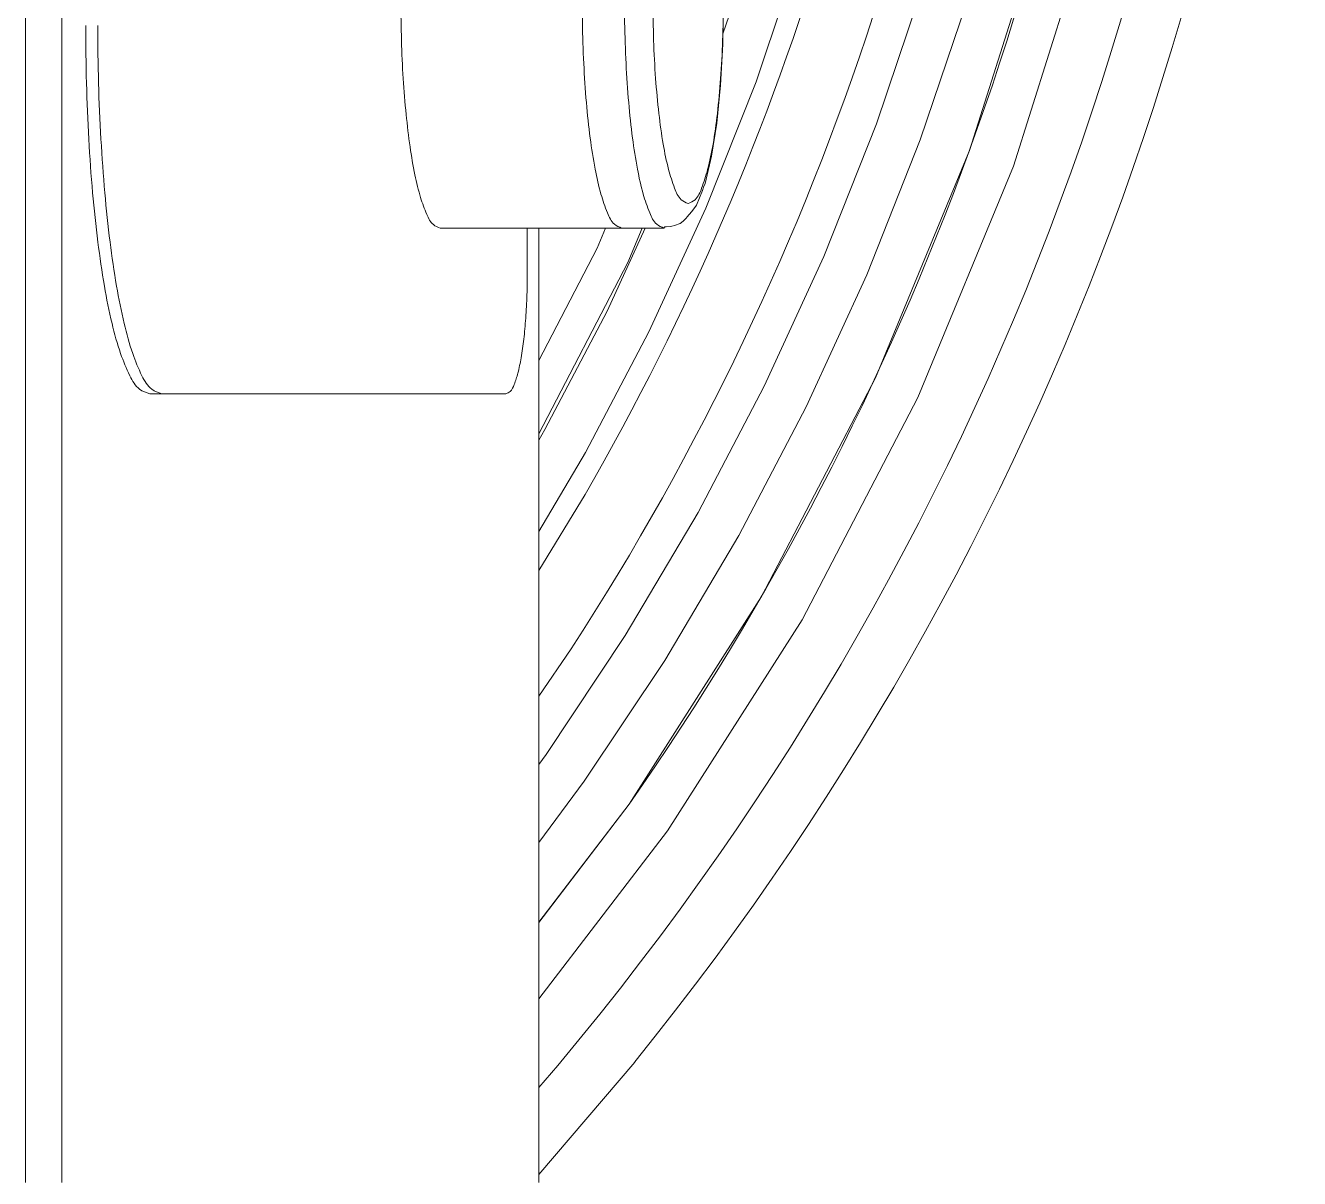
# Model space of a CAD drawing. Header units: millimetres. Extents: x -164867 to 807677, y -316775 to 513985.
# Drawn here: x 245526.2 to 245629.9, y 461166 to 461259.9 of the extents above; entities that cross this region are included whole.
import ezdxf

# ---------------------------------------------------------------- set-up
doc = ezdxf.new("R2010")
doc.units = ezdxf.units.MM
doc.layers.add('TECHNO', color=7, linetype='Continuous', lineweight=15)

# ---------------------------------------------------------------- blocks, each defined once
blk = doc.blocks.new('1.2_ миксер планетарный K60_60 литров')
at = {"transparency": 33554687}
for p, q in [((-18.09, -404.1), (-343.59, -404.1)), ((-18.09, -407.06), (-343.59, -407.06)), ((-279.34, -414.22), (-279.34, -415.2)), ((-279.34, -414.22), (-279.34, -415.2)), ((-279.34, -415.2), (-279.34, -443.24)), ((-279.34, -415.2), (-279.34, -443.24)), ((-265.84, -437.89), (-265.84, -441.33)), ((-265.84, -437.89), (-265.84, -441.33)), ((-265.84, -441.33), (-265.84, -452.66)), ((-265.84, -441.33), (-265.84, -456.11)), ((-269.34, -444.98), (-265.84, -444.98)), ((-269.34, -444.98), (-265.84, -444.98)), ((-265.84, -445.91), (-343.59, -445.91)), ((-333.77, -453.73), (-342.93, -445.91)), ((-334.05, -447.47), (-335.84, -445.91)), ((-328.62, -445.91), (-314.95, -456.4)), ((-322.39, -445.91), (-312.77, -453.29)), ((-322.39, -445.91), (-312.77, -453.29)), ((-312.76, -453.28), (-322.37, -445.91)), ((-310.9, -449.62), (-315.9, -445.91)), ((-309.53, -445.91), (-308.71, -446.52)), ((-300.12, -448.55), (-303.97, -445.91)), ((-287.55, -449.7), (-293.73, -445.91)), ((-284.11, -449.73), (-290.56, -445.91)), ((-282.25, -446.42), (-283.11, -445.91)), ((-268.64, -453.17), (-282.59, -445.91)), ((-267.48, -450.68), (-276.64, -445.91)), ((-308.71, -446.52), (-299.03, -452.96)), ((-272.61, -451.48), (-282.25, -446.42)), ((-301.05, -456.18), (-310.9, -449.62)), ((-274.29, -454.89), (-284.11, -449.73)), ((-265.84, -451.36), (-267.48, -450.68)), ((-265.84, -454.59), (-272.61, -451.48)), ((-312.77, -453.29), (-295.84, -464.07)), ((-299.03, -452.96), (-289.02, -458.89)), ((-265.84, -454.33), (-268.64, -453.17)), ((-264.22, -459.52), (-274.29, -454.89)), ((-314.95, -456.4), (-297.74, -467.36)), ((-314.95, -456.4), (-297.74, -467.36)), ((-297.74, -467.36), (-314.95, -456.4)), ((-314.95, -456.4), (-297.74, -467.36)), ((-290.87, -462.21), (-301.05, -456.18)), ((-265.74, -456.19), (-265.84, -456.11)), ((-265.74, -456.29), (-265.74, -456.19)), ((-265.7, -456.64), (-265.74, -456.29)), ((-265.68, -456.74), (-265.7, -456.64)), ((-265.62, -456.99), (-265.68, -456.74)), ((-265.6, -457.04), (-265.62, -456.99)), ((-265.5, -457.35), (-265.6, -457.04)), ((-265.46, -457.44), (-265.5, -457.35)), ((-265.27, -457.67), (-265.46, -457.44)), ((-265.03, -457.91), (-265.27, -457.67)), ((-264.93, -458.01), (-265.03, -457.91)), ((-264.52, -458.36), (-264.93, -458.01)), ((-264.39, -458.45), (-264.52, -458.36)), ((-263.98, -458.76), (-264.39, -458.45)), ((-289.02, -458.89), (-278.72, -464.28)), ((-253.92, -463.61), (-264.22, -459.52)), ((-262.77, -459.24), (-263.98, -458.76)), ((-262.52, -459.34), (-262.77, -459.24)), ((-262.21, -459.46), (-262.52, -459.34)), ((-259.98, -459.99), (-262.21, -459.46)), ((-257.29, -460.41), (-259.98, -459.99)), ((-254.21, -460.72), (-257.29, -460.41)), ((-250.85, -460.91), (-254.21, -460.72)), ((-247.34, -460.97), (-250.85, -460.91)), ((-242.29, -463.53), (-250.01, -460.92)), ((-280.4, -467.69), (-290.87, -462.21)), ((-243.42, -467.16), (-253.92, -463.61)), ((-295.84, -464.07), (-278.05, -473.33)), ((-295.84, -464.07), (-278.05, -473.33)), ((-295.84, -464.07), (-278.05, -473.33)), ((-295.84, -464.07), (-278.05, -473.33)), ((-278.72, -464.28), (-268.15, -469.13)), ((-297.74, -467.36), (-279.65, -476.78)), ((-297.74, -467.36), (-279.65, -476.78)), ((-279.65, -476.78), (-297.74, -467.36)), ((-297.74, -467.36), (-279.65, -476.78)), ((-269.65, -472.63), (-280.4, -467.69)), ((-268.15, -469.13), (-257.34, -473.42)), ((-258.65, -476.99), (-269.65, -472.63)), ((-278.05, -473.33), (-259.51, -481.01)), ((-257.34, -473.42), (-246.32, -477.14)), ((-279.65, -476.78), (-260.81, -484.58)), ((-247.44, -480.77), (-258.65, -476.99)), ((-259.51, -481.01), (-240.37, -487.05)), ((-260.81, -484.58), (-241.36, -490.72))]:
    blk.add_line(p, q, dxfattribs=at)
for radius, start, end in [(238.34, 230, 310), (219, 237, 267), (213.4, 240, 267), (229.99, 235, 265), (243, 231, 309)]:
    blk.add_arc((-180.84, -264.88), radius, start, end, dxfattribs=at)
for points in [[(-249.34, -409.01), (-254.04, -409.07), (-258.61, -409.26), (-262.96, -409.57), (-266.98, -410), (-270.56, -410.53), (-273.61, -411.15), (-276.07, -411.85), (-277.87, -412.61), (-278.97, -413.4), (-279.34, -414.22)], [(-249.34, -409.01), (-254.04, -409.07), (-258.61, -409.26), (-262.96, -409.57), (-266.98, -410), (-270.56, -410.53), (-273.61, -411.15), (-276.07, -411.85), (-277.87, -412.61), (-278.97, -413.4), (-279.34, -414.22)], [(-249.34, -409.99), (-254.04, -410.05), (-258.61, -410.25), (-262.96, -410.56), (-266.98, -410.99), (-270.56, -411.52), (-273.61, -412.14), (-276.07, -412.84), (-277.87, -413.59), (-278.97, -414.39), (-279.34, -415.2)], [(-249.34, -409.99), (-254.04, -410.05), (-258.61, -410.25), (-262.96, -410.56), (-266.98, -410.99), (-270.56, -411.52), (-273.61, -412.14), (-276.07, -412.84), (-277.87, -413.59), (-278.97, -414.39), (-279.34, -415.2)], [(-244.13, -434.73), (-247.34, -434.68), (-250.56, -434.73), (-253.67, -434.87), (-256.59, -435.11), (-259.23, -435.43), (-261.51, -435.83), (-263.36, -436.29), (-264.73, -436.79), (-265.56, -437.33), (-265.84, -437.89)], [(-279.34, -443.24), (-279.15, -443.58), (-278.58, -443.91), (-277.66, -444.21), (-276.41, -444.47), (-274.9, -444.69), (-273.17, -444.85), (-271.29, -444.95), (-269.34, -444.98)], [(-279.34, -443.24), (-279.15, -443.58), (-278.58, -443.91), (-277.66, -444.21), (-276.41, -444.47), (-274.9, -444.69), (-273.17, -444.85), (-271.29, -444.95), (-269.34, -444.98)], [(-231.65, -450.96), (-233.72, -450.49), (-236.25, -450.09), (-239.15, -449.78), (-242.33, -449.57), (-245.68, -449.46), (-249.09, -449.47), (-252.44, -449.58), (-255.62, -449.79), (-258.51, -450.1), (-261.03, -450.5), (-263.08, -450.98), (-264.6, -451.51), (-265.53, -452.08), (-265.84, -452.66)], [(-231.65, -454.41), (-233.72, -453.94), (-236.25, -453.54), (-239.15, -453.23), (-242.33, -453.02), (-245.68, -452.91), (-249.09, -452.91), (-252.44, -453.02), (-255.62, -453.24), (-258.51, -453.55), (-261.03, -453.95), (-263.08, -454.42), (-264.6, -454.95), (-265.53, -455.52), (-265.84, -456.11)], [(-263.84, -458.08), (-263.53, -458.64), (-262.59, -459.18), (-261.06, -459.67), (-259.01, -460.11), (-256.51, -460.46), (-253.66, -460.73), (-250.56, -460.89), (-247.34, -460.95), (-244.12, -460.89), (-241.03, -460.73), (-238.18, -460.46), (-235.68, -460.11), (-233.62, -459.67), (-232.1, -459.18), (-231.16, -458.64), (-230.84, -458.08), (-231.16, -457.52), (-232.1, -456.98), (-233.62, -456.49), (-235.68, -456.05), (-238.18, -455.7), (-241.03, -455.43), (-244.12, -455.27), (-247.34, -455.22), (-250.56, -455.27), (-253.66, -455.43), (-256.51, -455.7), (-259.01, -456.05), (-261.06, -456.49), (-262.59, -456.98), (-263.53, -457.52), (-263.84, -458.08)]]:
    blk.add_spline(points, degree=3, dxfattribs=at)
blk = doc.blocks.new('TECHNOLOGIJA Garmatnaya')
at = {"layer": 'TECHNO', "transparency": 33554687, "xscale": 0.9999987167524668, "yscale": 0.9999987167524668, "zscale": 0.9999987167524668, "rotation": 90}
blk.add_blockref('1.2_ миксер планетарный K60_60 литров', (-1916.15, 3546.52), dxfattribs=at)

msp = doc.modelspace()

# ---------------------------------------------------------------- block references
at = {"layer": 'TECHNO', "transparency": 33554687}
msp.add_blockref('TECHNOLOGIJA Garmatnaya', (247038.21, 457962.73), dxfattribs=at)

doc.saveas('drawing.dxf')
